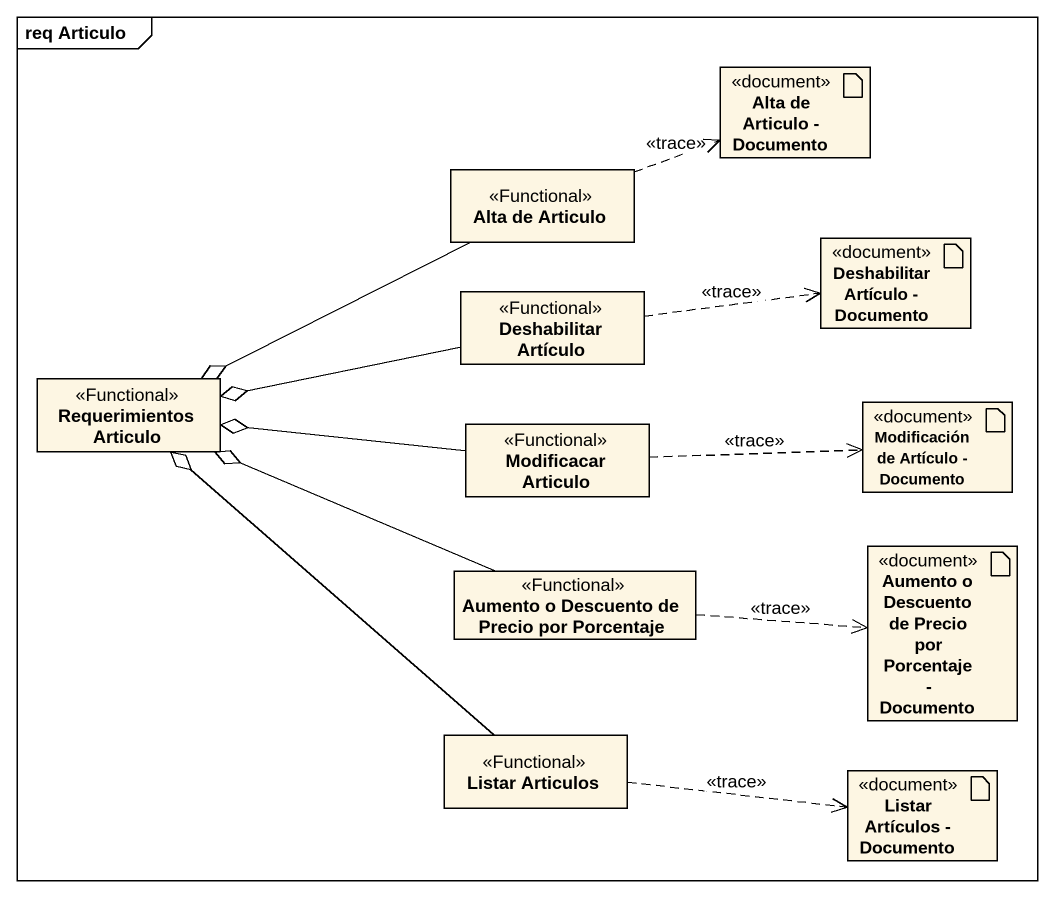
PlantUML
@startuml
mainframe req Articulo
allowmixing
hide circle
hide empty members
artifact "Alta de Articulo - Documento" as Alta_de_Articulo_Documento <<document>>
class "Alta de Articulo" as Alta_de_Articulo <<Functional>>
artifact "Deshabilitar Artículo - Documento" as Deshabilitar_Artículo <<document>>
class "Deshabilitar Artículo" as Deshabilitar_Artículo_2 <<Functional>>
class "Requerimientos Articulo" as Requerimientos_Articulo <<Functional>>
artifact "Modificación de Artículo - Documento" as Modificación_de_Artículo <<document>>
class "Modificacar Articulo" as Modificacar_Articulo <<Functional>>
artifact "Aumento o Descuento de Precio por Porcentaje - Documento" as Aumento_o_Descuento_de <<document>>
class "Aumento o Descuento de Precio por Porcentaje" as Aumento_o_Descuento_de_2 <<Functional>>
class "Listar Articulos" as Listar_Articulos <<Functional>>
artifact "Listar Artículos - Documento" as Listar_Artículos_Documento <<document>>
Alta_de_Articulo .right.> Alta_de_Articulo_Documento : <<trace>>
Alta_de_Articulo -left-o Requerimientos_Articulo
Deshabilitar_Artículo_2 .right.> Deshabilitar_Artículo : <<trace>>
Deshabilitar_Artículo_2 -left-o Requerimientos_Articulo
Modificacar_Articulo -left-o Requerimientos_Articulo
Modificacar_Articulo .right.> Modificación_de_Artículo : <<trace>>
Aumento_o_Descuento_de_2 -left-o Requerimientos_Articulo
Aumento_o_Descuento_de_2 .right.> Aumento_o_Descuento_de : <<trace>>
Listar_Articulos -up-o Requerimientos_Articulo
Listar_Articulos .right.> Listar_Artículos_Documento : <<trace>>
@enduml
